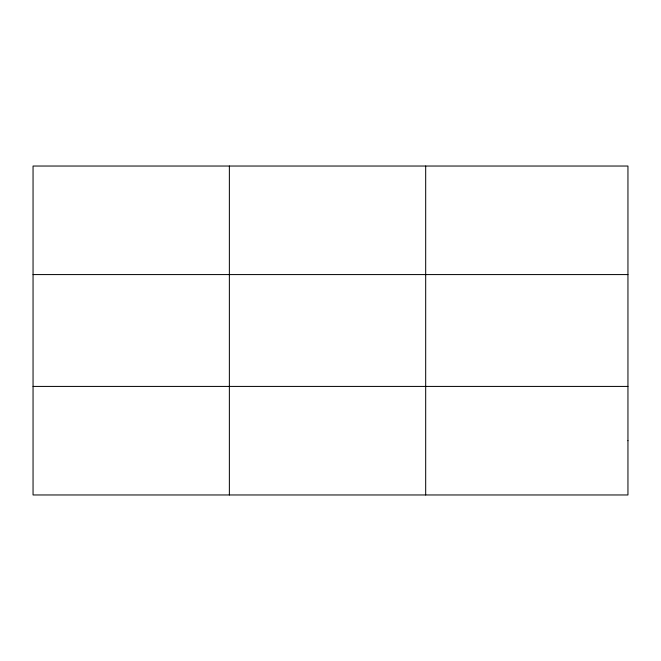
<?xml version="1.0" encoding="UTF-8"?>
<svg xmlns="http://www.w3.org/2000/svg" width="661" height="661" viewBox="0 0 661 661"><rect width="100%" height="100%" fill="white"/><g stroke="black" fill="none" stroke-linecap="round" stroke-linejoin="round"><path stroke-width="0.99" d="M229.367 166.035L229.367 494.965M425.684 166.035L425.684 494.965M33.05 274.579L627.95 274.579M33.05 386.421L627.95 386.421M627.95 440.697L627.95 494.965L33.05 494.965L33.05 166.035L627.95 166.035L627.95 440.697"/></g></svg>
